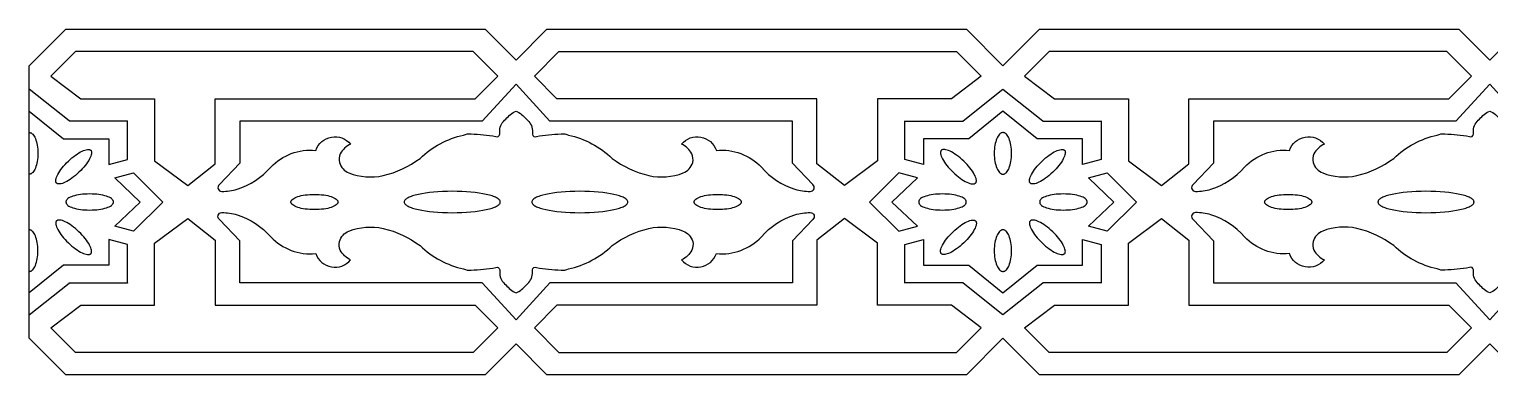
# Model space of a CAD drawing. Extents: x -296 to 296, y -35 to 35.
# Drawn here: x -295.8 to 0, y -35 to 35 of the extents above; entities that cross this region are included whole.
import ezdxf

# ---------------------------------------------------------------- set-up
doc = ezdxf.new("R2010")
doc.units = 0
doc.layers.add('LAYER_1', color=18, linetype='CONTINUOUS')

msp = doc.modelspace()

# ---------------------------------------------------------------- linework, layer by layer
at = {"layer": 'LAYER_1'}
for points in [[(6.26, -35), (0, -28.74), (-6.26, -35), (-91.18, -35), (-98.59, -27.59), (-106, -35), (-190.93, -35), (-197.19, -28.74), (-203.45, -35), (-288.37, -35), (-295.78, -27.59), (-295.78, 27.59), (-288.37, 35), (-203.45, 35), (-197.19, 28.74), (-190.93, 35), (-106, 35), (-98.59, 27.59), (-91.18, 35), (-6.26, 35), (0, 28.74), (6.26, 35)], [(-287.69, 16.46), (-295.78, 22.85)], [(-295.78, 18.37), (-288.87, 12.82), (-279.69, 12.82), (-279.69, 7.57), (-275.89, 8.59), (-275.89, 16.46)], [(-275.89, 16.38), (-287.69, 16.38)], [(-295.78, 14.06), (-295.76, 14.07), (-295.67, 14.06), (-295.58, 14.04), (-295.49, 14.02), (-295.41, 13.98), (-295.32, 13.93), (-295.24, 13.88), (-295.16, 13.81), (-295.08, 13.73), (-294.93, 13.56), (-294.79, 13.35), (-294.66, 13.1), (-294.53, 12.83), (-294.42, 12.53), (-294.32, 12.21), (-294.23, 11.86), (-294.16, 11.49), (-294.1, 11.11), (-294.06, 10.7), (-294.03, 10.28), (-294.02, 9.85), (-294.03, 9.42), (-294.06, 9.01), (-294.1, 8.6), (-294.16, 8.21), (-294.23, 7.85), (-294.32, 7.5), (-294.42, 7.17), (-294.53, 6.88), (-294.66, 6.6), (-294.79, 6.36), (-294.93, 6.15), (-295.08, 5.97), (-295.16, 5.9), (-295.24, 5.83), (-295.32, 5.77), (-295.41, 5.73), (-295.49, 5.69), (-295.58, 5.66), (-295.67, 5.65), (-295.76, 5.64), (-295.78, 5.64)], [(-295.78, -14.06), (-295.76, -14.07), (-295.67, -14.06), (-295.58, -14.04), (-295.49, -14.02), (-295.41, -13.98), (-295.32, -13.93), (-295.24, -13.88), (-295.16, -13.81), (-295.08, -13.73), (-294.93, -13.56), (-294.79, -13.35), (-294.66, -13.1), (-294.53, -12.83), (-294.42, -12.53), (-294.32, -12.21), (-294.23, -11.86), (-294.16, -11.49), (-294.1, -11.11), (-294.06, -10.7), (-294.03, -10.28), (-294.02, -9.85), (-294.03, -9.42), (-294.06, -9.01), (-294.1, -8.6), (-294.16, -8.21), (-294.23, -7.85), (-294.32, -7.5), (-294.42, -7.17), (-294.53, -6.88), (-294.66, -6.6), (-294.79, -6.36), (-294.93, -6.15), (-295.08, -5.97), (-295.16, -5.9), (-295.24, -5.83), (-295.32, -5.77), (-295.41, -5.73), (-295.49, -5.69), (-295.58, -5.66), (-295.67, -5.65), (-295.76, -5.64), (-295.78, -5.64)], [(-295.78, -22.85), (-287.69, -16.46), (-287.69, -16.38), (-275.89, -16.38), (-275.89, -16.46), (-275.89, -8.59), (-279.69, -7.57), (-279.69, -12.82), (-288.87, -12.82), (-295.78, -18.37)]]:
    msp.add_lwpolyline(points, dxfattribs=at)
for points in [[(-285.35, 20.93), (-270.38, 20.93), (-270.38, 8.36), (-263.69, 3.36), (-258.13, 7.7), (-258.13, 20.93), (-205.47, 20.93), (-200.91, 25.5), (-205.88, 30.46), (-286.41, 30.46), (-291.4, 25.47)], [(-188.91, 20.93), (-193.47, 25.5), (-188.5, 30.46), (-107.97, 30.46), (-102.98, 25.47), (-109.03, 20.93), (-124, 20.93), (-124, 8.36), (-130.69, 3.36), (-136.25, 7.7), (-136.25, 20.93)], [(-88.16, 20.93), (-73.19, 20.93), (-73.19, 8.36), (-66.5, 3.36), (-60.94, 7.7), (-60.94, 20.93), (-8.28, 20.93), (-3.72, 25.5), (-8.69, 30.46), (-89.22, 30.46), (-94.21, 25.47)], [(-90.5, 16.38), (-78.7, 16.38), (-78.7, 16.46), (-78.7, 8.59), (-82.5, 7.57), (-82.5, 12.82), (-91.68, 12.82), (-98.59, 18.37), (-105.51, 12.82), (-114.69, 12.82), (-114.69, 7.57), (-118.49, 8.59), (-118.49, 16.46), (-118.49, 16.38), (-106.68, 16.38), (-106.68, 16.46), (-98.59, 22.85), (-90.5, 16.46)], [(-98.59, 5.64), (-98.57, 5.64), (-98.48, 5.65), (-98.39, 5.66), (-98.3, 5.69), (-98.22, 5.73), (-98.14, 5.77), (-98.05, 5.83), (-97.97, 5.9), (-97.89, 5.97), (-97.74, 6.15), (-97.6, 6.36), (-97.47, 6.6), (-97.34, 6.88), (-97.23, 7.17), (-97.13, 7.5), (-97.04, 7.85), (-96.97, 8.21), (-96.91, 8.6), (-96.87, 9.01), (-96.84, 9.42), (-96.83, 9.85), (-96.84, 10.28), (-96.87, 10.7), (-96.91, 11.11), (-96.97, 11.49), (-97.04, 11.86), (-97.13, 12.21), (-97.23, 12.53), (-97.34, 12.83), (-97.47, 13.1), (-97.6, 13.35), (-97.74, 13.56), (-97.89, 13.73), (-97.97, 13.81), (-98.05, 13.88), (-98.14, 13.93), (-98.22, 13.98), (-98.3, 14.02), (-98.39, 14.04), (-98.48, 14.06), (-98.57, 14.07), (-98.59, 14.06), (-98.62, 14.07), (-98.71, 14.06), (-98.8, 14.04), (-98.88, 14.02), (-98.97, 13.98), (-99.05, 13.93), (-99.14, 13.88), (-99.22, 13.81), (-99.3, 13.73), (-99.45, 13.56), (-99.59, 13.35), (-99.72, 13.1), (-99.85, 12.83), (-99.96, 12.53), (-100.06, 12.21), (-100.14, 11.86), (-100.22, 11.49), (-100.28, 11.11), (-100.32, 10.7), (-100.35, 10.28), (-100.35, 9.85), (-100.35, 9.42), (-100.32, 9.01), (-100.28, 8.6), (-100.22, 8.21), (-100.14, 7.85), (-100.06, 7.5), (-99.96, 7.17), (-99.85, 6.88), (-99.72, 6.6), (-99.59, 6.36), (-99.45, 6.15), (-99.3, 5.97), (-99.22, 5.9), (-99.14, 5.83), (-99.05, 5.77), (-98.97, 5.73), (-98.88, 5.69), (-98.8, 5.66), (-98.71, 5.65), (-98.62, 5.64)], [(-287.85, 8.27), (-287.49, 8.61), (-287.12, 8.92), (-286.77, 9.21), (-286.41, 9.48), (-286.06, 9.72), (-285.72, 9.94), (-285.39, 10.13), (-285.08, 10.29), (-284.78, 10.42), (-284.5, 10.53), (-284.23, 10.6), (-283.99, 10.64), (-283.88, 10.65), (-283.78, 10.65), (-283.68, 10.64), (-283.59, 10.63), (-283.51, 10.6), (-283.43, 10.57), (-283.36, 10.52), (-283.3, 10.47), (-283.25, 10.41), (-283.21, 10.34), (-283.18, 10.26), (-283.16, 10.18), (-283.15, 10.08), (-283.14, 9.99), (-283.15, 9.88), (-283.16, 9.77), (-283.21, 9.53), (-283.3, 9.28), (-283.42, 9), (-283.57, 8.71), (-283.74, 8.4), (-283.95, 8.08), (-284.18, 7.75), (-284.44, 7.41), (-284.72, 7.07), (-285.03, 6.72), (-285.36, 6.38), (-285.71, 6.03), (-286.07, 5.7), (-286.43, 5.39), (-286.79, 5.1), (-287.14, 4.83), (-287.49, 4.59), (-287.83, 4.37), (-288.16, 4.18), (-288.48, 4.02), (-288.78, 3.88), (-289.06, 3.78), (-289.32, 3.71), (-289.56, 3.66), (-289.67, 3.65), (-289.77, 3.65), (-289.87, 3.66), (-289.96, 3.68), (-290.05, 3.71), (-290.12, 3.74), (-290.19, 3.79), (-290.25, 3.84), (-290.3, 3.9), (-290.34, 3.97), (-290.37, 4.05), (-290.39, 4.13), (-290.41, 4.22), (-290.41, 4.32), (-290.41, 4.43), (-290.39, 4.54), (-290.34, 4.77), (-290.25, 5.03), (-290.14, 5.31), (-289.99, 5.6), (-289.81, 5.91), (-289.6, 6.23), (-289.37, 6.56), (-289.11, 6.9), (-288.83, 7.24), (-288.52, 7.58), (-288.2, 7.93)], [(-106.53, 8.27), (-106.89, 8.61), (-107.25, 8.92), (-107.61, 9.21), (-107.97, 9.48), (-108.32, 9.72), (-108.66, 9.94), (-108.98, 10.13), (-109.3, 10.29), (-109.6, 10.42), (-109.88, 10.53), (-110.14, 10.6), (-110.38, 10.64), (-110.5, 10.65), (-110.6, 10.65), (-110.7, 10.64), (-110.79, 10.63), (-110.87, 10.6), (-110.95, 10.57), (-111.01, 10.52), (-111.07, 10.47), (-111.12, 10.41), (-111.16, 10.34), (-111.2, 10.26), (-111.22, 10.18), (-111.23, 10.08), (-111.24, 9.99), (-111.23, 9.88), (-111.22, 9.77), (-111.16, 9.53), (-111.08, 9.28), (-110.96, 9), (-110.81, 8.71), (-110.64, 8.4), (-110.43, 8.08), (-110.2, 7.75), (-109.94, 7.41), (-109.66, 7.07), (-109.35, 6.72), (-109.02, 6.38), (-108.67, 6.03), (-108.31, 5.7), (-107.95, 5.39), (-107.59, 5.1), (-107.24, 4.83), (-106.89, 4.59), (-106.55, 4.37), (-106.22, 4.18), (-105.9, 4.02), (-105.6, 3.88), (-105.32, 3.78), (-105.06, 3.71), (-104.82, 3.66), (-104.71, 3.65), (-104.6, 3.65), (-104.51, 3.66), (-104.42, 3.68), (-104.33, 3.71), (-104.26, 3.74), (-104.19, 3.79), (-104.13, 3.84), (-104.08, 3.9), (-104.04, 3.97), (-104.01, 4.05), (-103.99, 4.13), (-103.97, 4.22), (-103.97, 4.32), (-103.97, 4.43), (-103.99, 4.54), (-104.04, 4.77), (-104.13, 5.03), (-104.24, 5.31), (-104.39, 5.6), (-104.57, 5.91), (-104.77, 6.23), (-105.01, 6.56), (-105.27, 6.9), (-105.55, 7.24), (-105.85, 7.58), (-106.18, 7.93)], [(-90.66, 8.27), (-90.3, 8.61), (-89.94, 8.92), (-89.58, 9.21), (-89.22, 9.48), (-88.87, 9.72), (-88.53, 9.94), (-88.2, 10.13), (-87.89, 10.29), (-87.59, 10.42), (-87.31, 10.53), (-87.04, 10.6), (-86.8, 10.64), (-86.69, 10.65), (-86.59, 10.65), (-86.49, 10.64), (-86.4, 10.63), (-86.32, 10.6), (-86.24, 10.57), (-86.18, 10.52), (-86.12, 10.47), (-86.07, 10.41), (-86.02, 10.34), (-85.99, 10.26), (-85.97, 10.18), (-85.96, 10.08), (-85.95, 9.99), (-85.96, 9.88), (-85.97, 9.77), (-86.03, 9.53), (-86.11, 9.28), (-86.23, 9), (-86.38, 8.71), (-86.55, 8.4), (-86.76, 8.08), (-86.99, 7.75), (-87.25, 7.41), (-87.53, 7.07), (-87.84, 6.72), (-88.17, 6.38), (-88.52, 6.03), (-88.88, 5.7), (-89.24, 5.39), (-89.6, 5.1), (-89.95, 4.83), (-90.3, 4.59), (-90.64, 4.37), (-90.97, 4.18), (-91.29, 4.02), (-91.59, 3.88), (-91.87, 3.78), (-92.13, 3.71), (-92.37, 3.66), (-92.48, 3.65), (-92.58, 3.65), (-92.68, 3.66), (-92.77, 3.68), (-92.86, 3.71), (-92.93, 3.74), (-93, 3.79), (-93.06, 3.84), (-93.11, 3.9), (-93.15, 3.97), (-93.18, 4.05), (-93.2, 4.13), (-93.22, 4.22), (-93.22, 4.32), (-93.22, 4.43), (-93.2, 4.54), (-93.15, 4.77), (-93.06, 5.03), (-92.95, 5.31), (-92.8, 5.6), (-92.62, 5.91), (-92.42, 6.23), (-92.18, 6.56), (-91.92, 6.9), (-91.64, 7.24), (-91.33, 7.58), (-91.01, 7.93)], [(-273.31, 0), (-278.47, 4.92), (-274.67, 5.94), (-268.73, 0), (-274.67, -5.94), (-278.47, -4.92)], [(-125.64, 0), (-119.7, -5.94), (-115.9, -4.92), (-121.07, 0), (-115.9, 4.92), (-119.7, 5.94)], [(-76.12, 0), (-81.29, 4.92), (-77.48, 5.94), (-71.55, 0), (-77.48, -5.94), (-81.29, -4.92)], [(-288.33, 0), (-288.34, -0.08), (-288.33, -0.16), (-288.31, -0.24), (-288.28, -0.32), (-288.24, -0.39), (-288.19, -0.47), (-288.12, -0.54), (-288.05, -0.61), (-287.96, -0.69), (-287.76, -0.82), (-287.52, -0.95), (-287.24, -1.07), (-286.93, -1.18), (-286.59, -1.28), (-286.22, -1.37), (-285.82, -1.44), (-285.41, -1.51), (-284.96, -1.56), (-284.5, -1.6), (-284.03, -1.62), (-283.54, -1.63), (-283.05, -1.62), (-282.57, -1.6), (-282.11, -1.56), (-281.67, -1.51), (-281.25, -1.44), (-280.85, -1.37), (-280.48, -1.28), (-280.14, -1.18), (-279.83, -1.07), (-279.56, -0.95), (-279.32, -0.82), (-279.11, -0.69), (-279.03, -0.61), (-278.95, -0.54), (-278.89, -0.47), (-278.83, -0.39), (-278.79, -0.32), (-278.76, -0.24), (-278.74, -0.16), (-278.74, -0.08), (-278.74, 0), (-278.74, 0.08), (-278.74, 0.16), (-278.76, 0.24), (-278.79, 0.32), (-278.83, 0.39), (-278.89, 0.47), (-278.95, 0.54), (-279.03, 0.61), (-279.11, 0.69), (-279.32, 0.82), (-279.56, 0.95), (-279.83, 1.07), (-280.14, 1.18), (-280.48, 1.28), (-280.85, 1.37), (-281.25, 1.44), (-281.67, 1.51), (-282.11, 1.56), (-282.57, 1.6), (-283.05, 1.62), (-283.54, 1.63), (-284.03, 1.62), (-284.5, 1.6), (-284.96, 1.56), (-285.41, 1.51), (-285.82, 1.44), (-286.22, 1.37), (-286.59, 1.28), (-286.93, 1.18), (-287.24, 1.07), (-287.52, 0.95), (-287.76, 0.82), (-287.96, 0.69), (-288.05, 0.61), (-288.12, 0.54), (-288.19, 0.47), (-288.24, 0.39), (-288.28, 0.32), (-288.31, 0.24), (-288.33, 0.16), (-288.34, 0.08)], [(-242.78, 0), (-242.77, 0.08), (-242.75, 0.16), (-242.72, 0.24), (-242.68, 0.31), (-242.63, 0.39), (-242.57, 0.46), (-242.49, 0.53), (-242.4, 0.6), (-242.2, 0.74), (-241.96, 0.87), (-241.69, 0.99), (-241.38, 1.1), (-241.04, 1.2), (-240.68, 1.29), (-240.28, 1.36), (-239.87, 1.43), (-239.43, 1.48), (-238.97, 1.52), (-238.5, 1.54), (-238.01, 1.55), (-237.52, 1.54), (-237.05, 1.52), (-236.59, 1.48), (-236.15, 1.43), (-235.74, 1.36), (-235.34, 1.29), (-234.98, 1.2), (-234.64, 1.1), (-234.33, 0.99), (-234.06, 0.87), (-233.82, 0.74), (-233.62, 0.6), (-233.53, 0.53), (-233.46, 0.46), (-233.39, 0.39), (-233.34, 0.31), (-233.3, 0.24), (-233.27, 0.16), (-233.25, 0.08), (-233.24, 0), (-233.25, -0.08), (-233.27, -0.16), (-233.3, -0.24), (-233.34, -0.31), (-233.39, -0.39), (-233.46, -0.46), (-233.53, -0.53), (-233.62, -0.6), (-233.82, -0.74), (-234.06, -0.87), (-234.33, -0.99), (-234.64, -1.1), (-234.98, -1.2), (-235.34, -1.29), (-235.74, -1.36), (-236.15, -1.43), (-236.59, -1.48), (-237.05, -1.52), (-237.52, -1.54), (-238.01, -1.55), (-238.5, -1.54), (-238.97, -1.52), (-239.43, -1.48), (-239.87, -1.43), (-240.28, -1.36), (-240.68, -1.29), (-241.04, -1.2), (-241.38, -1.1), (-241.69, -0.99), (-241.96, -0.87), (-242.2, -0.74), (-242.4, -0.6), (-242.49, -0.53), (-242.57, -0.46), (-242.63, -0.39), (-242.68, -0.31), (-242.72, -0.24), (-242.75, -0.16), (-242.77, -0.08)], [(-219.83, 0), (-219.83, -0.01), (-219.82, -0.12), (-219.78, -0.23), (-219.72, -0.34), (-219.63, -0.44), (-219.52, -0.55), (-219.39, -0.65), (-219.24, -0.75), (-219.06, -0.85), (-218.87, -0.95), (-218.66, -1.04), (-218.42, -1.13), (-218.17, -1.22), (-217.9, -1.31), (-217.61, -1.39), (-216.98, -1.54), (-216.29, -1.68), (-215.54, -1.81), (-214.74, -1.91), (-213.89, -2.01), (-213, -2.08), (-212.06, -2.13), (-211.1, -2.16), (-210.11, -2.18), (-209.11, -2.16), (-208.15, -2.13), (-207.21, -2.08), (-206.32, -2.01), (-205.47, -1.91), (-204.67, -1.81), (-203.92, -1.68), (-203.23, -1.54), (-202.6, -1.39), (-202.31, -1.31), (-202.04, -1.22), (-201.79, -1.13), (-201.56, -1.04), (-201.34, -0.95), (-201.15, -0.85), (-200.97, -0.75), (-200.82, -0.65), (-200.69, -0.55), (-200.58, -0.44), (-200.49, -0.34), (-200.43, -0.23), (-200.39, -0.12), (-200.38, -0.01), (-200.38, 0), (-200.38, 0.01), (-200.39, 0.12), (-200.43, 0.23), (-200.49, 0.34), (-200.58, 0.44), (-200.69, 0.55), (-200.82, 0.65), (-200.97, 0.75), (-201.15, 0.85), (-201.34, 0.95), (-201.56, 1.04), (-201.79, 1.13), (-202.04, 1.22), (-202.31, 1.31), (-202.6, 1.39), (-203.23, 1.54), (-203.92, 1.68), (-204.67, 1.81), (-205.47, 1.91), (-206.32, 2.01), (-207.21, 2.08), (-208.15, 2.13), (-209.11, 2.16), (-210.11, 2.18), (-211.1, 2.16), (-212.06, 2.13), (-213, 2.08), (-213.89, 2.01), (-214.74, 1.91), (-215.54, 1.81), (-216.29, 1.68), (-216.98, 1.54), (-217.61, 1.39), (-217.9, 1.31), (-218.17, 1.22), (-218.42, 1.13), (-218.66, 1.04), (-218.87, 0.95), (-219.06, 0.85), (-219.24, 0.75), (-219.39, 0.65), (-219.52, 0.55), (-219.63, 0.44), (-219.72, 0.34), (-219.78, 0.23), (-219.82, 0.12), (-219.83, 0.01)], [(-194, 0), (-194, -0.01), (-193.98, -0.12), (-193.95, -0.23), (-193.88, -0.34), (-193.8, -0.44), (-193.69, -0.55), (-193.56, -0.65), (-193.41, -0.75), (-193.23, -0.85), (-193.04, -0.95), (-192.82, -1.04), (-192.59, -1.13), (-192.34, -1.22), (-192.06, -1.31), (-191.78, -1.39), (-191.15, -1.54), (-190.46, -1.68), (-189.71, -1.81), (-188.91, -1.91), (-188.06, -2.01), (-187.16, -2.08), (-186.23, -2.13), (-185.27, -2.16), (-184.27, -2.18), (-183.28, -2.16), (-182.31, -2.13), (-181.38, -2.08), (-180.49, -2.01), (-179.64, -1.91), (-178.84, -1.81), (-178.09, -1.68), (-177.4, -1.54), (-176.77, -1.39), (-176.48, -1.31), (-176.21, -1.22), (-175.96, -1.13), (-175.72, -1.04), (-175.51, -0.95), (-175.31, -0.85), (-175.14, -0.75), (-174.99, -0.65), (-174.86, -0.55), (-174.75, -0.44), (-174.66, -0.34), (-174.6, -0.23), (-174.56, -0.12), (-174.55, -0.01), (-174.55, 0), (-174.55, 0.01), (-174.56, 0.12), (-174.6, 0.23), (-174.66, 0.34), (-174.75, 0.44), (-174.86, 0.55), (-174.99, 0.65), (-175.14, 0.75), (-175.31, 0.85), (-175.51, 0.95), (-175.72, 1.04), (-175.96, 1.13), (-176.21, 1.22), (-176.48, 1.31), (-176.77, 1.39), (-177.4, 1.54), (-178.09, 1.68), (-178.84, 1.81), (-179.64, 1.91), (-180.49, 2.01), (-181.38, 2.08), (-182.31, 2.13), (-183.28, 2.16), (-184.27, 2.18), (-185.27, 2.16), (-186.23, 2.13), (-187.16, 2.08), (-188.06, 2.01), (-188.91, 1.91), (-189.71, 1.81), (-190.46, 1.68), (-191.15, 1.54), (-191.78, 1.39), (-192.06, 1.31), (-192.34, 1.22), (-192.59, 1.13), (-192.82, 1.04), (-193.04, 0.95), (-193.23, 0.85), (-193.41, 0.75), (-193.56, 0.65), (-193.69, 0.55), (-193.8, 0.44), (-193.88, 0.34), (-193.95, 0.23), (-193.98, 0.12), (-194, 0.01)], [(-161.14, 0), (-161.13, 0.08), (-161.11, 0.16), (-161.08, 0.24), (-161.04, 0.31), (-160.99, 0.39), (-160.92, 0.46), (-160.85, 0.53), (-160.76, 0.6), (-160.56, 0.74), (-160.32, 0.87), (-160.05, 0.99), (-159.74, 1.1), (-159.4, 1.2), (-159.03, 1.29), (-158.64, 1.36), (-158.22, 1.43), (-157.79, 1.48), (-157.33, 1.52), (-156.86, 1.54), (-156.37, 1.55), (-155.88, 1.54), (-155.41, 1.52), (-154.95, 1.48), (-154.51, 1.43), (-154.09, 1.36), (-153.7, 1.29), (-153.33, 1.2), (-153, 1.1), (-152.69, 0.99), (-152.41, 0.87), (-152.17, 0.74), (-151.97, 0.6), (-151.89, 0.53), (-151.81, 0.46), (-151.75, 0.39), (-151.7, 0.31), (-151.65, 0.24), (-151.62, 0.16), (-151.6, 0.08), (-151.6, 0), (-151.6, -0.08), (-151.62, -0.16), (-151.65, -0.24), (-151.7, -0.31), (-151.75, -0.39), (-151.81, -0.46), (-151.89, -0.53), (-151.97, -0.6), (-152.17, -0.74), (-152.41, -0.87), (-152.69, -0.99), (-153, -1.1), (-153.33, -1.2), (-153.7, -1.29), (-154.09, -1.36), (-154.51, -1.43), (-154.95, -1.48), (-155.41, -1.52), (-155.88, -1.54), (-156.37, -1.55), (-156.86, -1.54), (-157.33, -1.52), (-157.79, -1.48), (-158.22, -1.43), (-158.64, -1.36), (-159.03, -1.29), (-159.4, -1.2), (-159.74, -1.1), (-160.05, -0.99), (-160.32, -0.87), (-160.56, -0.74), (-160.76, -0.6), (-160.85, -0.53), (-160.92, -0.46), (-160.99, -0.39), (-161.04, -0.31), (-161.08, -0.24), (-161.11, -0.16), (-161.13, -0.08)], [(-115.63, 0), (-115.64, -0.08), (-115.63, -0.16), (-115.62, -0.24), (-115.59, -0.32), (-115.54, -0.39), (-115.49, -0.47), (-115.43, -0.54), (-115.35, -0.61), (-115.26, -0.69), (-115.06, -0.82), (-114.82, -0.95), (-114.55, -1.07), (-114.24, -1.18), (-113.89, -1.28), (-113.52, -1.37), (-113.13, -1.44), (-112.71, -1.51), (-112.27, -1.56), (-111.81, -1.6), (-111.33, -1.62), (-110.84, -1.63), (-110.35, -1.62), (-109.87, -1.6), (-109.41, -1.56), (-108.97, -1.51), (-108.55, -1.44), (-108.16, -1.37), (-107.79, -1.28), (-107.45, -1.18), (-107.14, -1.07), (-106.86, -0.95), (-106.62, -0.82), (-106.42, -0.69), (-106.33, -0.61), (-106.26, -0.54), (-106.19, -0.47), (-106.14, -0.39), (-106.1, -0.32), (-106.07, -0.24), (-106.05, -0.16), (-106.04, -0.08), (-106.05, 0), (-106.04, 0.08), (-106.05, 0.16), (-106.07, 0.24), (-106.1, 0.32), (-106.14, 0.39), (-106.19, 0.47), (-106.26, 0.54), (-106.33, 0.61), (-106.42, 0.69), (-106.62, 0.82), (-106.86, 0.95), (-107.14, 1.07), (-107.45, 1.18), (-107.79, 1.28), (-108.16, 1.37), (-108.55, 1.44), (-108.97, 1.51), (-109.41, 1.56), (-109.87, 1.6), (-110.35, 1.62), (-110.84, 1.63), (-111.33, 1.62), (-111.81, 1.6), (-112.27, 1.56), (-112.71, 1.51), (-113.13, 1.44), (-113.52, 1.37), (-113.89, 1.28), (-114.24, 1.18), (-114.55, 1.07), (-114.82, 0.95), (-115.06, 0.82), (-115.26, 0.69), (-115.35, 0.61), (-115.43, 0.54), (-115.49, 0.47), (-115.54, 0.39), (-115.59, 0.32), (-115.62, 0.24), (-115.63, 0.16), (-115.64, 0.08)], [(-91.14, 0), (-91.15, -0.08), (-91.14, -0.16), (-91.12, -0.24), (-91.09, -0.32), (-91.05, -0.39), (-91, -0.47), (-90.93, -0.54), (-90.86, -0.61), (-90.77, -0.69), (-90.57, -0.82), (-90.33, -0.95), (-90.05, -1.07), (-89.74, -1.18), (-89.4, -1.28), (-89.03, -1.37), (-88.64, -1.44), (-88.22, -1.51), (-87.78, -1.56), (-87.32, -1.6), (-86.84, -1.62), (-86.35, -1.63), (-85.86, -1.62), (-85.38, -1.6), (-84.92, -1.56), (-84.48, -1.51), (-84.06, -1.44), (-83.66, -1.37), (-83.29, -1.28), (-82.95, -1.18), (-82.64, -1.07), (-82.37, -0.95), (-82.13, -0.82), (-81.93, -0.69), (-81.84, -0.61), (-81.76, -0.54), (-81.7, -0.47), (-81.65, -0.39), (-81.6, -0.32), (-81.57, -0.24), (-81.55, -0.16), (-81.55, -0.08), (-81.55, 0), (-81.55, 0.08), (-81.55, 0.16), (-81.57, 0.24), (-81.6, 0.32), (-81.65, 0.39), (-81.7, 0.47), (-81.76, 0.54), (-81.84, 0.61), (-81.93, 0.69), (-82.13, 0.82), (-82.37, 0.95), (-82.64, 1.07), (-82.95, 1.18), (-83.29, 1.28), (-83.66, 1.37), (-84.06, 1.44), (-84.48, 1.51), (-84.92, 1.56), (-85.38, 1.6), (-85.86, 1.62), (-86.35, 1.63), (-86.84, 1.62), (-87.32, 1.6), (-87.78, 1.56), (-88.22, 1.51), (-88.64, 1.44), (-89.03, 1.37), (-89.4, 1.28), (-89.74, 1.18), (-90.05, 1.07), (-90.33, 0.95), (-90.57, 0.82), (-90.77, 0.69), (-90.86, 0.61), (-90.93, 0.54), (-91, 0.47), (-91.05, 0.39), (-91.09, 0.32), (-91.12, 0.24), (-91.14, 0.16), (-91.15, 0.08)], [(-45.59, 0), (-45.58, 0.08), (-45.57, 0.16), (-45.54, 0.24), (-45.49, 0.31), (-45.44, 0.39), (-45.38, 0.46), (-45.3, 0.53), (-45.22, 0.6), (-45.01, 0.74), (-44.78, 0.87), (-44.5, 0.99), (-44.19, 1.1), (-43.85, 1.2), (-43.49, 1.29), (-43.09, 1.36), (-42.68, 1.43), (-42.24, 1.48), (-41.78, 1.52), (-41.31, 1.54), (-40.82, 1.55), (-40.33, 1.54), (-39.86, 1.52), (-39.4, 1.48), (-38.97, 1.43), (-38.55, 1.36), (-38.16, 1.29), (-37.79, 1.2), (-37.45, 1.1), (-37.14, 0.99), (-36.87, 0.87), (-36.63, 0.74), (-36.43, 0.6), (-36.34, 0.53), (-36.27, 0.46), (-36.2, 0.39), (-36.15, 0.31), (-36.11, 0.24), (-36.08, 0.16), (-36.06, 0.08), (-36.05, 0), (-36.06, -0.08), (-36.08, -0.16), (-36.11, -0.24), (-36.15, -0.31), (-36.2, -0.39), (-36.27, -0.46), (-36.34, -0.53), (-36.43, -0.6), (-36.63, -0.74), (-36.87, -0.87), (-37.14, -0.99), (-37.45, -1.1), (-37.79, -1.2), (-38.16, -1.29), (-38.55, -1.36), (-38.97, -1.43), (-39.4, -1.48), (-39.86, -1.52), (-40.33, -1.54), (-40.82, -1.55), (-41.31, -1.54), (-41.78, -1.52), (-42.24, -1.48), (-42.68, -1.43), (-43.09, -1.36), (-43.49, -1.29), (-43.85, -1.2), (-44.19, -1.1), (-44.5, -0.99), (-44.78, -0.87), (-45.01, -0.74), (-45.22, -0.6), (-45.3, -0.53), (-45.38, -0.46), (-45.44, -0.39), (-45.49, -0.31), (-45.54, -0.24), (-45.57, -0.16), (-45.58, -0.08)], [(-22.64, 0), (-22.64, -0.01), (-22.63, -0.12), (-22.59, -0.23), (-22.53, -0.34), (-22.44, -0.44), (-22.33, -0.55), (-22.2, -0.65), (-22.05, -0.75), (-21.88, -0.85), (-21.68, -0.95), (-21.47, -1.04), (-21.23, -1.13), (-20.98, -1.22), (-20.71, -1.31), (-20.42, -1.39), (-19.79, -1.54), (-19.1, -1.68), (-18.35, -1.81), (-17.55, -1.91), (-16.7, -2.01), (-15.81, -2.08), (-14.88, -2.13), (-13.91, -2.16), (-12.92, -2.18), (-11.92, -2.16), (-10.96, -2.13), (-10.02, -2.08), (-9.13, -2.01), (-8.28, -1.91), (-7.48, -1.81), (-6.73, -1.68), (-6.04, -1.54), (-5.41, -1.39), (-5.12, -1.31), (-4.85, -1.22), (-4.6, -1.13), (-4.37, -1.04), (-4.15, -0.95), (-3.96, -0.85), (-3.78, -0.75), (-3.63, -0.65), (-3.5, -0.55), (-3.39, -0.44), (-3.3, -0.34), (-3.24, -0.23), (-3.21, -0.12), (-3.19, -0.01), (-3.19, 0), (-3.19, 0.01), (-3.21, 0.12), (-3.24, 0.23), (-3.3, 0.34), (-3.39, 0.44), (-3.5, 0.55), (-3.63, 0.65), (-3.78, 0.75), (-3.96, 0.85), (-4.15, 0.95), (-4.37, 1.04), (-4.6, 1.13), (-4.85, 1.22), (-5.12, 1.31), (-5.41, 1.39), (-6.04, 1.54), (-6.73, 1.68), (-7.48, 1.81), (-8.28, 1.91), (-9.13, 2.01), (-10.02, 2.08), (-10.96, 2.13), (-11.92, 2.16), (-12.92, 2.18), (-13.91, 2.16), (-14.88, 2.13), (-15.81, 2.08), (-16.7, 2.01), (-17.55, 1.91), (-18.35, 1.81), (-19.1, 1.68), (-19.79, 1.54), (-20.42, 1.39), (-20.71, 1.31), (-20.98, 1.22), (-21.23, 1.13), (-21.47, 1.04), (-21.68, 0.95), (-21.88, 0.85), (-22.05, 0.75), (-22.2, 0.65), (-22.33, 0.55), (-22.44, 0.44), (-22.53, 0.34), (-22.59, 0.23), (-22.63, 0.12), (-22.64, 0.01)], [(-285.35, -20.93), (-270.38, -20.93), (-270.38, -8.36), (-263.69, -3.36), (-258.13, -7.7), (-258.13, -20.93), (-205.47, -20.93), (-200.91, -25.5), (-205.88, -30.46), (-286.41, -30.46), (-291.4, -25.47)], [(-287.85, -8.27), (-287.49, -8.61), (-287.12, -8.92), (-286.77, -9.21), (-286.41, -9.48), (-286.06, -9.72), (-285.72, -9.94), (-285.39, -10.13), (-285.08, -10.29), (-284.78, -10.42), (-284.5, -10.53), (-284.23, -10.6), (-283.99, -10.64), (-283.88, -10.65), (-283.78, -10.65), (-283.68, -10.64), (-283.59, -10.63), (-283.51, -10.6), (-283.43, -10.57), (-283.36, -10.52), (-283.3, -10.47), (-283.25, -10.41), (-283.21, -10.34), (-283.18, -10.26), (-283.16, -10.18), (-283.15, -10.08), (-283.14, -9.99), (-283.15, -9.88), (-283.16, -9.77), (-283.21, -9.53), (-283.3, -9.28), (-283.42, -9), (-283.57, -8.71), (-283.74, -8.4), (-283.95, -8.08), (-284.18, -7.75), (-284.44, -7.41), (-284.72, -7.07), (-285.03, -6.72), (-285.36, -6.38), (-285.71, -6.03), (-286.07, -5.7), (-286.43, -5.39), (-286.79, -5.1), (-287.14, -4.83), (-287.49, -4.59), (-287.83, -4.37), (-288.16, -4.18), (-288.48, -4.02), (-288.78, -3.88), (-289.06, -3.78), (-289.32, -3.71), (-289.56, -3.66), (-289.67, -3.66), (-289.77, -3.66), (-289.87, -3.66), (-289.96, -3.68), (-290.05, -3.71), (-290.12, -3.74), (-290.19, -3.79), (-290.25, -3.84), (-290.3, -3.9), (-290.34, -3.97), (-290.37, -4.05), (-290.39, -4.13), (-290.41, -4.22), (-290.41, -4.32), (-290.41, -4.43), (-290.39, -4.54), (-290.34, -4.77), (-290.25, -5.03), (-290.14, -5.31), (-289.99, -5.6), (-289.81, -5.91), (-289.6, -6.23), (-289.37, -6.56), (-289.11, -6.9), (-288.83, -7.24), (-288.52, -7.58), (-288.2, -7.93)], [(-188.91, -20.93), (-193.47, -25.5), (-188.5, -30.46), (-107.97, -30.46), (-102.98, -25.47), (-109.03, -20.93), (-124, -20.93), (-124, -8.36), (-130.69, -3.36), (-136.25, -7.7), (-136.25, -20.93)], [(-106.53, -8.27), (-106.89, -8.61), (-107.25, -8.92), (-107.61, -9.21), (-107.97, -9.48), (-108.32, -9.72), (-108.66, -9.94), (-108.98, -10.13), (-109.3, -10.29), (-109.6, -10.42), (-109.88, -10.53), (-110.14, -10.6), (-110.38, -10.64), (-110.5, -10.65), (-110.6, -10.65), (-110.7, -10.64), (-110.79, -10.63), (-110.87, -10.6), (-110.95, -10.57), (-111.01, -10.52), (-111.07, -10.47), (-111.12, -10.41), (-111.16, -10.34), (-111.2, -10.26), (-111.22, -10.18), (-111.23, -10.08), (-111.24, -9.99), (-111.23, -9.88), (-111.22, -9.77), (-111.16, -9.53), (-111.08, -9.28), (-110.96, -9), (-110.81, -8.71), (-110.64, -8.4), (-110.43, -8.08), (-110.2, -7.75), (-109.94, -7.41), (-109.66, -7.07), (-109.35, -6.72), (-109.02, -6.38), (-108.67, -6.03), (-108.31, -5.7), (-107.95, -5.39), (-107.59, -5.1), (-107.24, -4.83), (-106.89, -4.59), (-106.55, -4.37), (-106.22, -4.18), (-105.9, -4.02), (-105.6, -3.88), (-105.32, -3.78), (-105.06, -3.71), (-104.82, -3.66), (-104.71, -3.66), (-104.6, -3.66), (-104.51, -3.66), (-104.42, -3.68), (-104.33, -3.71), (-104.26, -3.74), (-104.19, -3.79), (-104.13, -3.84), (-104.08, -3.9), (-104.04, -3.97), (-104.01, -4.05), (-103.99, -4.13), (-103.97, -4.22), (-103.97, -4.32), (-103.97, -4.43), (-103.99, -4.54), (-104.04, -4.77), (-104.13, -5.03), (-104.24, -5.31), (-104.39, -5.6), (-104.57, -5.91), (-104.77, -6.23), (-105.01, -6.56), (-105.27, -6.9), (-105.55, -7.24), (-105.85, -7.58), (-106.18, -7.93)], [(-98.59, -14.06), (-98.57, -14.07), (-98.48, -14.06), (-98.39, -14.04), (-98.3, -14.02), (-98.22, -13.98), (-98.14, -13.93), (-98.05, -13.88), (-97.97, -13.81), (-97.89, -13.73), (-97.74, -13.56), (-97.6, -13.35), (-97.47, -13.1), (-97.34, -12.83), (-97.23, -12.53), (-97.13, -12.21), (-97.04, -11.86), (-96.97, -11.49), (-96.91, -11.11), (-96.87, -10.7), (-96.84, -10.28), (-96.83, -9.85), (-96.84, -9.42), (-96.87, -9.01), (-96.91, -8.6), (-96.97, -8.21), (-97.04, -7.85), (-97.13, -7.5), (-97.23, -7.17), (-97.34, -6.88), (-97.47, -6.6), (-97.6, -6.36), (-97.74, -6.15), (-97.89, -5.97), (-97.97, -5.9), (-98.05, -5.83), (-98.14, -5.77), (-98.22, -5.73), (-98.3, -5.69), (-98.39, -5.66), (-98.48, -5.65), (-98.57, -5.64), (-98.59, -5.64), (-98.62, -5.64), (-98.71, -5.65), (-98.8, -5.66), (-98.88, -5.69), (-98.97, -5.73), (-99.05, -5.77), (-99.14, -5.83), (-99.22, -5.9), (-99.3, -5.97), (-99.45, -6.15), (-99.59, -6.36), (-99.72, -6.6), (-99.85, -6.88), (-99.96, -7.17), (-100.06, -7.5), (-100.14, -7.85), (-100.22, -8.21), (-100.28, -8.6), (-100.32, -9.01), (-100.35, -9.42), (-100.35, -9.85), (-100.35, -10.28), (-100.32, -10.7), (-100.28, -11.11), (-100.22, -11.49), (-100.14, -11.86), (-100.06, -12.21), (-99.96, -12.53), (-99.85, -12.83), (-99.72, -13.1), (-99.59, -13.35), (-99.45, -13.56), (-99.3, -13.73), (-99.22, -13.81), (-99.14, -13.88), (-99.05, -13.93), (-98.97, -13.98), (-98.88, -14.02), (-98.8, -14.04), (-98.71, -14.06), (-98.62, -14.07)], [(-88.16, -20.93), (-73.19, -20.93), (-73.19, -8.36), (-66.5, -3.36), (-60.94, -7.7), (-60.94, -20.93), (-8.28, -20.93), (-3.72, -25.5), (-8.69, -30.46), (-89.22, -30.46), (-94.21, -25.47)], [(-90.66, -8.27), (-90.3, -8.61), (-89.94, -8.92), (-89.58, -9.21), (-89.22, -9.48), (-88.87, -9.72), (-88.53, -9.94), (-88.2, -10.13), (-87.89, -10.29), (-87.59, -10.42), (-87.31, -10.53), (-87.04, -10.6), (-86.8, -10.64), (-86.69, -10.65), (-86.59, -10.65), (-86.49, -10.64), (-86.4, -10.63), (-86.32, -10.6), (-86.24, -10.57), (-86.18, -10.52), (-86.12, -10.47), (-86.07, -10.41), (-86.02, -10.34), (-85.99, -10.26), (-85.97, -10.18), (-85.96, -10.08), (-85.95, -9.99), (-85.96, -9.88), (-85.97, -9.77), (-86.03, -9.53), (-86.11, -9.28), (-86.23, -9), (-86.38, -8.71), (-86.55, -8.4), (-86.76, -8.08), (-86.99, -7.75), (-87.25, -7.41), (-87.53, -7.07), (-87.84, -6.72), (-88.17, -6.38), (-88.52, -6.03), (-88.88, -5.7), (-89.24, -5.39), (-89.6, -5.1), (-89.95, -4.83), (-90.3, -4.59), (-90.64, -4.37), (-90.97, -4.18), (-91.29, -4.02), (-91.59, -3.88), (-91.87, -3.78), (-92.13, -3.71), (-92.37, -3.66), (-92.48, -3.66), (-92.58, -3.66), (-92.68, -3.66), (-92.77, -3.68), (-92.86, -3.71), (-92.93, -3.74), (-93, -3.79), (-93.06, -3.84), (-93.11, -3.9), (-93.15, -3.97), (-93.18, -4.05), (-93.2, -4.13), (-93.22, -4.22), (-93.22, -4.32), (-93.22, -4.43), (-93.2, -4.54), (-93.15, -4.77), (-93.06, -5.03), (-92.95, -5.31), (-92.8, -5.6), (-92.62, -5.91), (-92.42, -6.23), (-92.18, -6.56), (-91.92, -6.9), (-91.64, -7.24), (-91.33, -7.58), (-91.01, -7.93)], [(-118.49, -16.46), (-118.49, -8.59), (-114.69, -7.57), (-114.69, -12.82), (-105.51, -12.82), (-98.59, -18.37), (-91.68, -12.82), (-82.5, -12.82), (-82.5, -7.57), (-78.7, -8.59), (-78.7, -16.46), (-78.7, -16.38), (-90.5, -16.38), (-90.5, -16.46), (-98.59, -22.85), (-106.68, -16.46), (-106.68, -16.38), (-118.49, -16.38)]]:
    msp.add_lwpolyline(points, close=True, dxfattribs=at)
for points in [[(-197.19, 18.43, -0.111087), (-195.11, 16.76, -0.231354), (-193.88, 14.5), (-193.87, 13.71, 0.5328), (-193.08, 13.27, -0.040195), (-188.08, 13.78, -0.145069), (-186.56, 13.55, -0.138235), (-177.76, 8.84, 0.102796), (-170.27, 5.35, 0.150854), (-163.35, 5.9, 0.222052), (-161.41, 8, 0.147541), (-161.57, 9.75, 0.154646), (-163.69, 11.74, -0.581215), (-156.62, 10.46, -0.231144), (-147.52, 7.05, 0.139088), (-140.71, 2.59, 0.067925), (-137.61, 2.14, 0.741538), (-137.12, 3.52), (-141.24, 7.85), (-141.24, 16.39), (-190.33, 16.39), (-190.33, 16.37), (-197.19, 23.9), (-204.05, 16.37), (-204.05, 16.39), (-253.14, 16.39), (-253.14, 7.85), (-257.26, 3.52, 0.741538), (-256.77, 2.14, 0.067925), (-253.67, 2.59, 0.139088), (-246.86, 7.05, -0.231144), (-237.76, 10.46, -0.581215), (-230.69, 11.74, 0.154646), (-232.81, 9.75, 0.147541), (-232.97, 8, 0.222052), (-231.03, 5.9, 0.150854), (-224.1, 5.35, 0.102796), (-216.62, 8.84, -0.138235), (-207.82, 13.55, -0.145069), (-206.3, 13.78, -0.040195), (-201.3, 13.27, 0.5328), (-200.51, 13.71), (-200.5, 14.5, -0.231354), (-199.27, 16.76, -0.111087)], [(-197.19, -18.43, 0.111087), (-195.11, -16.76, 0.231354), (-193.88, -14.5), (-193.87, -13.71, -0.5328), (-193.08, -13.27, 0.040195), (-188.08, -13.78, 0.145069), (-186.56, -13.55, 0.138235), (-177.76, -8.84, -0.102796), (-170.27, -5.35, -0.150854), (-163.35, -5.9, -0.222052), (-161.41, -8, -0.147541), (-161.57, -9.75, -0.154646), (-163.69, -11.74, 0.581215), (-156.62, -10.46, 0.231144), (-147.52, -7.05, -0.139088), (-140.71, -2.59, -0.067925), (-137.61, -2.14, -0.741538), (-137.12, -3.52), (-141.24, -7.85), (-141.24, -16.39), (-190.33, -16.39), (-190.33, -16.37), (-197.19, -23.9), (-204.05, -16.37), (-204.05, -16.39), (-253.14, -16.39), (-253.14, -7.85), (-257.26, -3.52, -0.741538), (-256.77, -2.14, -0.067925), (-253.67, -2.59, -0.139088), (-246.86, -7.05, 0.231144), (-237.76, -10.46, 0.581215), (-230.69, -11.74, -0.154646), (-232.81, -9.75, -0.147541), (-232.97, -8, -0.222052), (-231.03, -5.9, -0.150854), (-224.1, -5.35, -0.102796), (-216.62, -8.84, 0.138235), (-207.82, -13.55, 0.145069), (-206.3, -13.78, 0.040195), (-201.3, -13.27, -0.5328), (-200.51, -13.71), (-200.5, -14.5, 0.231354), (-199.27, -16.76, 0.111087)]]:
    msp.add_lwpolyline(points, format="xyb", close=True, dxfattribs=at)
for points in [[(6.86, 16.37), (0, 23.9), (-6.86, 16.37), (-6.86, 16.39), (-55.95, 16.39), (-55.95, 7.85), (-60.07, 3.52, 0.741538), (-59.58, 2.14, 0.067925), (-56.48, 2.59, 0.139088), (-49.67, 7.05, -0.231144), (-40.57, 10.46, -0.581215), (-33.5, 11.74, 0.154646), (-35.62, 9.75, 0.147541), (-35.78, 8, 0.222052), (-33.84, 5.9, 0.150854), (-26.91, 5.35, 0.102796), (-19.43, 8.84, -0.138235), (-10.63, 13.55, -0.145069), (-9.11, 13.78, -0.040195), (-4.11, 13.27, 0.5328), (-3.32, 13.71), (-3.31, 14.5, -0.231354), (-2.08, 16.76, -0.111087), (0, 18.43, -0.111087), (2.08, 16.76, -0.231354)], [(2.08, -16.76, -0.111087), (0, -18.43, -0.111087), (-2.08, -16.76, -0.231354), (-3.31, -14.5), (-3.32, -13.71, 0.5328), (-4.11, -13.27, -0.040195), (-9.11, -13.78, -0.145069), (-10.63, -13.55, -0.138235), (-19.43, -8.84, 0.102796), (-26.91, -5.35, 0.150854), (-33.84, -5.9, 0.222052), (-35.78, -8, 0.147541), (-35.62, -9.75, 0.154646), (-33.5, -11.74, -0.581215), (-40.57, -10.46, -0.231144), (-49.67, -7.05, 0.139088), (-56.48, -2.59, 0.067925), (-59.58, -2.14, 0.741538), (-60.07, -3.52), (-55.95, -7.85), (-55.95, -16.39), (-6.86, -16.39), (-6.86, -16.37), (0, -23.9), (6.86, -16.37)]]:
    msp.add_lwpolyline(points, format="xyb", dxfattribs=at)

doc.saveas('drawing.dxf')
